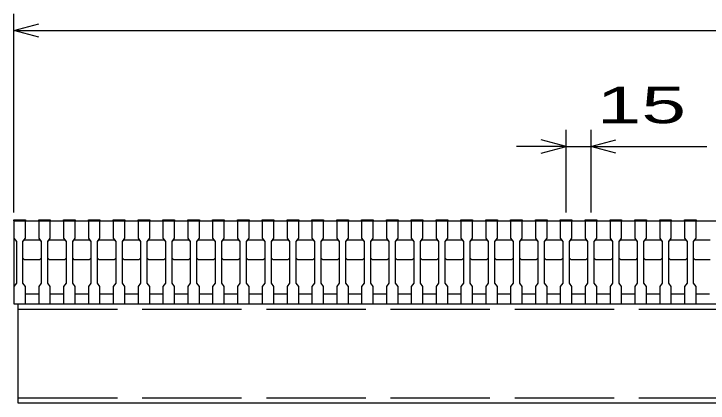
# Model space of a CAD drawing. Units: millimetres, scale not verified. Extents: x -1820 to 1731, y -1282 to 1054.
# Drawn here: x -1419 to -999.8, y -652.5 to -417.5 of the extents above; entities that cross this region are included whole.
import ezdxf
from ezdxf.enums import TextEntityAlignment as Align

# ---------------------------------------------------------------- set-up
doc = ezdxf.new("R2010")
doc.units = ezdxf.units.MM
doc.header["$LTSCALE"] = 10
doc.linetypes.add('DASHED', pattern=[7.5, 6, -1.5])
doc.layers.add('16', color=3, linetype='Continuous', lineweight=25)
doc.layers.add('22', color=4, linetype='Continuous', lineweight=25)
doc.styles.add('ベクトル', font='')
doc.styles.get('ベクトル').set_extended_font_data('ベクトル')

msp = doc.modelspace()

# ---------------------------------------------------------------- linework, layer by layer
at = {"layer": '16'}
for p, q in [((-1419, -542.5), (-1419, -541.8)), ((-1419, -541.8), (-1412, -541.8)), ((-1419, -542.5), (-1419, -553)), ((-1412, -542.5), (-1419, -542.5)), ((-1419, -542.5), (-1419, -586.5)), ((-1419, -542.5), (-424, -542.5)), ((-1412, -541.8), (-1412, -542.5)), ((-1412, -553), (-1412, -542.5)), ((-1404, -542.5), (-1404, -541.8)), ((-1404, -541.8), (-1397, -541.8)), ((-1404, -542.5), (-1404, -553)), ((-1397, -542.5), (-1404, -542.5)), ((-1397, -541.8), (-1397, -542.5)), ((-1397, -553), (-1397, -542.5)), ((-1389, -542.5), (-1389, -541.8)), ((-1389, -541.8), (-1382, -541.8)), ((-1389, -542.5), (-1389, -553)), ((-1382, -542.5), (-1389, -542.5)), ((-1382, -541.8), (-1382, -542.5)), ((-1382, -553), (-1382, -542.5)), ((-1374, -542.5), (-1374, -541.8)), ((-1374, -541.8), (-1367, -541.8)), ((-1374, -542.5), (-1374, -553)), ((-1367, -542.5), (-1374, -542.5)), ((-1367, -541.8), (-1367, -542.5)), ((-1367, -553), (-1367, -542.5)), ((-1359, -542.5), (-1359, -541.8)), ((-1359, -541.8), (-1352, -541.8)), ((-1359, -542.5), (-1359, -553)), ((-1352, -542.5), (-1359, -542.5)), ((-1352, -541.8), (-1352, -542.5)), ((-1352, -553), (-1352, -542.5)), ((-1344, -542.5), (-1344, -541.8)), ((-1344, -541.8), (-1337, -541.8)), ((-1344, -542.5), (-1344, -553)), ((-1337, -542.5), (-1344, -542.5)), ((-1337, -541.8), (-1337, -542.5)), ((-1337, -553), (-1337, -542.5)), ((-1329, -542.5), (-1329, -541.8)), ((-1329, -541.8), (-1322, -541.8)), ((-1329, -542.5), (-1329, -553)), ((-1322, -542.5), (-1329, -542.5)), ((-1322, -541.8), (-1322, -542.5)), ((-1322, -553), (-1322, -542.5)), ((-1314, -542.5), (-1314, -541.8)), ((-1314, -541.8), (-1307, -541.8)), ((-1314, -542.5), (-1314, -553)), ((-1307, -542.5), (-1314, -542.5)), ((-1307, -541.8), (-1307, -542.5)), ((-1307, -553), (-1307, -542.5)), ((-1299, -542.5), (-1299, -541.8)), ((-1299, -541.8), (-1292, -541.8)), ((-1299, -542.5), (-1299, -553)), ((-1292, -542.5), (-1299, -542.5)), ((-1292, -541.8), (-1292, -542.5)), ((-1292, -553), (-1292, -542.5)), ((-1284, -542.5), (-1284, -541.8)), ((-1284, -541.8), (-1277, -541.8)), ((-1284, -542.5), (-1284, -553)), ((-1277, -542.5), (-1284, -542.5)), ((-1277, -541.8), (-1277, -542.5)), ((-1277, -553), (-1277, -542.5)), ((-1269, -542.5), (-1269, -541.8)), ((-1269, -541.8), (-1262, -541.8)), ((-1269, -542.5), (-1269, -553)), ((-1262, -542.5), (-1269, -542.5)), ((-1262, -541.8), (-1262, -542.5)), ((-1262, -553), (-1262, -542.5)), ((-1254, -542.5), (-1254, -541.8)), ((-1254, -541.8), (-1247, -541.8)), ((-1254, -542.5), (-1254, -553)), ((-1247, -542.5), (-1254, -542.5)), ((-1247, -541.8), (-1247, -542.5)), ((-1247, -553), (-1247, -542.5)), ((-1239, -542.5), (-1239, -541.8)), ((-1239, -541.8), (-1232, -541.8)), ((-1239, -542.5), (-1239, -553)), ((-1232, -542.5), (-1239, -542.5)), ((-1232, -541.8), (-1232, -542.5)), ((-1232, -553), (-1232, -542.5)), ((-1224, -542.5), (-1224, -541.8)), ((-1224, -541.8), (-1217, -541.8)), ((-1224, -542.5), (-1224, -553)), ((-1217, -542.5), (-1224, -542.5)), ((-1217, -541.8), (-1217, -542.5)), ((-1217, -553), (-1217, -542.5)), ((-1209, -542.5), (-1209, -541.8)), ((-1209, -541.8), (-1202, -541.8)), ((-1209, -542.5), (-1209, -553)), ((-1202, -542.5), (-1209, -542.5)), ((-1202, -541.8), (-1202, -542.5)), ((-1202, -553), (-1202, -542.5)), ((-1194, -542.5), (-1194, -541.8)), ((-1194, -541.8), (-1187, -541.8)), ((-1194, -542.5), (-1194, -553)), ((-1187, -542.5), (-1194, -542.5)), ((-1187, -541.8), (-1187, -542.5)), ((-1187, -553), (-1187, -542.5)), ((-1179, -542.5), (-1179, -541.8)), ((-1179, -541.8), (-1172, -541.8)), ((-1179, -542.5), (-1179, -553)), ((-1172, -542.5), (-1179, -542.5)), ((-1172, -541.8), (-1172, -542.5)), ((-1172, -553), (-1172, -542.5)), ((-1164, -542.5), (-1164, -541.8)), ((-1164, -541.8), (-1157, -541.8)), ((-1164, -542.5), (-1164, -553)), ((-1157, -542.5), (-1164, -542.5)), ((-1157, -541.8), (-1157, -542.5)), ((-1157, -553), (-1157, -542.5)), ((-1149, -542.5), (-1149, -541.8)), ((-1149, -541.8), (-1142, -541.8)), ((-1149, -542.5), (-1149, -553)), ((-1142, -542.5), (-1149, -542.5)), ((-1142, -541.8), (-1142, -542.5)), ((-1142, -553), (-1142, -542.5)), ((-1134, -542.5), (-1134, -541.8)), ((-1134, -541.8), (-1127, -541.8)), ((-1134, -542.5), (-1134, -553)), ((-1127, -542.5), (-1134, -542.5)), ((-1127, -541.8), (-1127, -542.5)), ((-1127, -553), (-1127, -542.5)), ((-1119, -542.5), (-1119, -541.8)), ((-1119, -541.8), (-1112, -541.8)), ((-1119, -542.5), (-1119, -553)), ((-1112, -542.5), (-1119, -542.5)), ((-1112, -541.8), (-1112, -542.5)), ((-1112, -553), (-1112, -542.5)), ((-1104, -542.5), (-1104, -541.8)), ((-1104, -541.8), (-1097, -541.8)), ((-1104, -542.5), (-1104, -553)), ((-1097, -542.5), (-1104, -542.5)), ((-1097, -541.8), (-1097, -542.5)), ((-1097, -553), (-1097, -542.5)), ((-1089, -542.5), (-1089, -541.8)), ((-1089, -541.8), (-1082, -541.8)), ((-1089, -542.5), (-1089, -553)), ((-1082, -542.5), (-1089, -542.5)), ((-1082, -541.8), (-1082, -542.5)), ((-1082, -553), (-1082, -542.5)), ((-1074, -542.5), (-1074, -541.8)), ((-1074, -541.8), (-1067, -541.8)), ((-1074, -542.5), (-1074, -553)), ((-1067, -542.5), (-1074, -542.5)), ((-1067, -541.8), (-1067, -542.5)), ((-1067, -553), (-1067, -542.5)), ((-1059, -542.5), (-1059, -541.8)), ((-1059, -541.8), (-1052, -541.8)), ((-1059, -542.5), (-1059, -553)), ((-1052, -542.5), (-1059, -542.5)), ((-1052, -541.8), (-1052, -542.5)), ((-1052, -553), (-1052, -542.5)), ((-1044, -542.5), (-1044, -541.8)), ((-1044, -541.8), (-1037, -541.8)), ((-1044, -542.5), (-1044, -553)), ((-1037, -542.5), (-1044, -542.5)), ((-1037, -541.8), (-1037, -542.5)), ((-1037, -553), (-1037, -542.5)), ((-1029, -542.5), (-1029, -541.8)), ((-1029, -541.8), (-1022, -541.8)), ((-1029, -542.5), (-1029, -553)), ((-1022, -542.5), (-1029, -542.5)), ((-1022, -541.8), (-1022, -542.5)), ((-1022, -553), (-1022, -542.5)), ((-1014, -542.5), (-1014, -541.8)), ((-1014, -541.8), (-1007, -541.8)), ((-1014, -542.5), (-1014, -553)), ((-1007, -542.5), (-1014, -542.5)), ((-1007, -541.8), (-1007, -542.5)), ((-1007, -553), (-1007, -542.5)), ((-1419, -553), (-1417.5, -555)), ((-1413.5, -555), (-1412, -553)), ((-1404, -553), (-1402.5, -555)), ((-1398.5, -555), (-1397, -553)), ((-1389, -553), (-1387.5, -555)), ((-1383.5, -555), (-1382, -553)), ((-1374, -553), (-1372.5, -555)), ((-1368.5, -555), (-1367, -553)), ((-1359, -553), (-1357.5, -555)), ((-1353.5, -555), (-1352, -553)), ((-1344, -553), (-1342.5, -555)), ((-1338.5, -555), (-1337, -553)), ((-1329, -553), (-1327.5, -555)), ((-1323.5, -555), (-1322, -553)), ((-1314, -553), (-1312.5, -555)), ((-1308.5, -555), (-1307, -553)), ((-1299, -553), (-1297.5, -555)), ((-1293.5, -555), (-1292, -553)), ((-1284, -553), (-1282.5, -555)), ((-1278.5, -555), (-1277, -553)), ((-1269, -553), (-1267.5, -555)), ((-1263.5, -555), (-1262, -553)), ((-1254, -553), (-1252.5, -555)), ((-1248.5, -555), (-1247, -553)), ((-1239, -553), (-1237.5, -555)), ((-1233.5, -555), (-1232, -553)), ((-1224, -553), (-1222.5, -555)), ((-1218.5, -555), (-1217, -553)), ((-1209, -553), (-1207.5, -555)), ((-1203.5, -555), (-1202, -553)), ((-1194, -553), (-1192.5, -555)), ((-1188.5, -555), (-1187, -553)), ((-1179, -553), (-1177.5, -555)), ((-1173.5, -555), (-1172, -553)), ((-1164, -553), (-1162.5, -555)), ((-1158.5, -555), (-1157, -553)), ((-1149, -553), (-1147.5, -555)), ((-1143.5, -555), (-1142, -553)), ((-1134, -553), (-1132.5, -555)), ((-1128.5, -555), (-1127, -553)), ((-1119, -553), (-1117.5, -555)), ((-1113.5, -555), (-1112, -553)), ((-1104, -553), (-1102.5, -555)), ((-1098.5, -555), (-1097, -553)), ((-1089, -553), (-1087.5, -555)), ((-1083.5, -555), (-1082, -553)), ((-1074, -553), (-1072.5, -555)), ((-1068.5, -555), (-1067, -553)), ((-1059, -553), (-1057.5, -555)), ((-1053.5, -555), (-1052, -553)), ((-1044, -553), (-1042.5, -555)), ((-1038.5, -555), (-1037, -553)), ((-1029, -553), (-1027.5, -555)), ((-1023.5, -555), (-1022, -553)), ((-1014, -553), (-1012.5, -555)), ((-1008.5, -555), (-1007, -553)), ((-1417.5, -555), (-1417.5, -580)), ((-1413.5, -555), (-1412.5, -554)), ((-1413.5, -580), (-1413.5, -555)), ((-1412.5, -554), (-1403.5, -554)), ((-1403.5, -554), (-1402.5, -555)), ((-1402.5, -555), (-1402.5, -580)), ((-1398.5, -555), (-1397.5, -554)), ((-1398.5, -580), (-1398.5, -555)), ((-1397.5, -554), (-1388.5, -554)), ((-1388.5, -554), (-1387.5, -555)), ((-1387.5, -555), (-1387.5, -580)), ((-1383.5, -555), (-1382.5, -554)), ((-1383.5, -580), (-1383.5, -555)), ((-1382.5, -554), (-1373.5, -554)), ((-1373.5, -554), (-1372.5, -555)), ((-1372.5, -555), (-1372.5, -580)), ((-1368.5, -555), (-1367.5, -554)), ((-1368.5, -580), (-1368.5, -555)), ((-1367.5, -554), (-1358.5, -554)), ((-1358.5, -554), (-1357.5, -555)), ((-1357.5, -555), (-1357.5, -580)), ((-1353.5, -555), (-1352.5, -554)), ((-1353.5, -580), (-1353.5, -555)), ((-1352.5, -554), (-1343.5, -554)), ((-1343.5, -554), (-1342.5, -555)), ((-1342.5, -555), (-1342.5, -580)), ((-1338.5, -555), (-1337.5, -554)), ((-1338.5, -580), (-1338.5, -555)), ((-1337.5, -554), (-1328.5, -554)), ((-1328.5, -554), (-1327.5, -555)), ((-1327.5, -555), (-1327.5, -580)), ((-1323.5, -555), (-1322.5, -554)), ((-1323.5, -580), (-1323.5, -555)), ((-1322.5, -554), (-1313.5, -554)), ((-1313.5, -554), (-1312.5, -555)), ((-1312.5, -555), (-1312.5, -580)), ((-1308.5, -555), (-1307.5, -554)), ((-1308.5, -580), (-1308.5, -555)), ((-1307.5, -554), (-1298.5, -554)), ((-1298.5, -554), (-1297.5, -555)), ((-1297.5, -555), (-1297.5, -580)), ((-1293.5, -555), (-1292.5, -554)), ((-1293.5, -580), (-1293.5, -555)), ((-1292.5, -554), (-1283.5, -554)), ((-1283.5, -554), (-1282.5, -555)), ((-1282.5, -555), (-1282.5, -580)), ((-1278.5, -555), (-1277.5, -554)), ((-1278.5, -580), (-1278.5, -555)), ((-1277.5, -554), (-1268.5, -554)), ((-1268.5, -554), (-1267.5, -555)), ((-1267.5, -555), (-1267.5, -580)), ((-1263.5, -555), (-1262.5, -554)), ((-1263.5, -580), (-1263.5, -555)), ((-1262.5, -554), (-1253.5, -554)), ((-1253.5, -554), (-1252.5, -555)), ((-1252.5, -555), (-1252.5, -580)), ((-1248.5, -555), (-1247.5, -554)), ((-1248.5, -580), (-1248.5, -555)), ((-1247.5, -554), (-1238.5, -554)), ((-1238.5, -554), (-1237.5, -555)), ((-1237.5, -555), (-1237.5, -580)), ((-1233.5, -555), (-1232.5, -554)), ((-1233.5, -580), (-1233.5, -555)), ((-1232.5, -554), (-1223.5, -554)), ((-1223.5, -554), (-1222.5, -555)), ((-1222.5, -555), (-1222.5, -580)), ((-1218.5, -555), (-1217.5, -554)), ((-1218.5, -580), (-1218.5, -555)), ((-1217.5, -554), (-1208.5, -554)), ((-1208.5, -554), (-1207.5, -555)), ((-1207.5, -555), (-1207.5, -580)), ((-1203.5, -555), (-1202.5, -554)), ((-1203.5, -580), (-1203.5, -555)), ((-1202.5, -554), (-1193.5, -554)), ((-1193.5, -554), (-1192.5, -555)), ((-1192.5, -555), (-1192.5, -580)), ((-1188.5, -555), (-1187.5, -554)), ((-1188.5, -580), (-1188.5, -555)), ((-1187.5, -554), (-1178.5, -554)), ((-1178.5, -554), (-1177.5, -555)), ((-1177.5, -555), (-1177.5, -580)), ((-1173.5, -555), (-1172.5, -554)), ((-1173.5, -580), (-1173.5, -555)), ((-1172.5, -554), (-1163.5, -554)), ((-1163.5, -554), (-1162.5, -555)), ((-1162.5, -555), (-1162.5, -580)), ((-1158.5, -555), (-1157.5, -554)), ((-1158.5, -580), (-1158.5, -555)), ((-1157.5, -554), (-1148.5, -554)), ((-1148.5, -554), (-1147.5, -555)), ((-1147.5, -555), (-1147.5, -580)), ((-1143.5, -555), (-1142.5, -554)), ((-1143.5, -580), (-1143.5, -555)), ((-1142.5, -554), (-1133.5, -554)), ((-1133.5, -554), (-1132.5, -555)), ((-1132.5, -555), (-1132.5, -580)), ((-1128.5, -555), (-1127.5, -554)), ((-1128.5, -580), (-1128.5, -555)), ((-1127.5, -554), (-1118.5, -554)), ((-1118.5, -554), (-1117.5, -555)), ((-1117.5, -555), (-1117.5, -580)), ((-1113.5, -555), (-1112.5, -554)), ((-1113.5, -580), (-1113.5, -555)), ((-1112.5, -554), (-1103.5, -554)), ((-1103.5, -554), (-1102.5, -555)), ((-1102.5, -555), (-1102.5, -580)), ((-1098.5, -555), (-1097.5, -554)), ((-1098.5, -580), (-1098.5, -555)), ((-1097.5, -554), (-1088.5, -554)), ((-1088.5, -554), (-1087.5, -555)), ((-1087.5, -555), (-1087.5, -580)), ((-1083.5, -555), (-1082.5, -554)), ((-1083.5, -580), (-1083.5, -555)), ((-1082.5, -554), (-1073.5, -554)), ((-1073.5, -554), (-1072.5, -555)), ((-1072.5, -555), (-1072.5, -580)), ((-1068.5, -555), (-1067.5, -554)), ((-1068.5, -580), (-1068.5, -555)), ((-1067.5, -554), (-1058.5, -554)), ((-1058.5, -554), (-1057.5, -555)), ((-1057.5, -555), (-1057.5, -580)), ((-1053.5, -555), (-1052.5, -554)), ((-1053.5, -580), (-1053.5, -555)), ((-1052.5, -554), (-1043.5, -554)), ((-1043.5, -554), (-1042.5, -555)), ((-1042.5, -555), (-1042.5, -580)), ((-1038.5, -555), (-1037.5, -554)), ((-1038.5, -580), (-1038.5, -555)), ((-1037.5, -554), (-1028.5, -554)), ((-1028.5, -554), (-1027.5, -555)), ((-1027.5, -555), (-1027.5, -580)), ((-1023.5, -555), (-1022.5, -554)), ((-1023.5, -580), (-1023.5, -555)), ((-1022.5, -554), (-1013.5, -554)), ((-1013.5, -554), (-1012.5, -555)), ((-1012.5, -555), (-1012.5, -580)), ((-1008.5, -555), (-1007.5, -554)), ((-1008.5, -580), (-1008.5, -555)), ((-1007.5, -554), (-998.5, -554)), ((-1412.5, -566), (-1413.5, -565)), ((-1402.5, -565), (-1403.5, -566)), ((-1397.5, -566), (-1398.5, -565)), ((-1387.5, -565), (-1388.5, -566)), ((-1382.5, -566), (-1383.5, -565)), ((-1372.5, -565), (-1373.5, -566)), ((-1367.5, -566), (-1368.5, -565)), ((-1357.5, -565), (-1358.5, -566)), ((-1352.5, -566), (-1353.5, -565)), ((-1342.5, -565), (-1343.5, -566)), ((-1337.5, -566), (-1338.5, -565)), ((-1327.5, -565), (-1328.5, -566)), ((-1322.5, -566), (-1323.5, -565)), ((-1312.5, -565), (-1313.5, -566)), ((-1307.5, -566), (-1308.5, -565)), ((-1297.5, -565), (-1298.5, -566)), ((-1292.5, -566), (-1293.5, -565)), ((-1282.5, -565), (-1283.5, -566)), ((-1277.5, -566), (-1278.5, -565)), ((-1267.5, -565), (-1268.5, -566)), ((-1262.5, -566), (-1263.5, -565)), ((-1252.5, -565), (-1253.5, -566)), ((-1247.5, -566), (-1248.5, -565)), ((-1237.5, -565), (-1238.5, -566)), ((-1232.5, -566), (-1233.5, -565)), ((-1222.5, -565), (-1223.5, -566)), ((-1217.5, -566), (-1218.5, -565)), ((-1207.5, -565), (-1208.5, -566)), ((-1202.5, -566), (-1203.5, -565)), ((-1192.5, -565), (-1193.5, -566)), ((-1187.5, -566), (-1188.5, -565)), ((-1177.5, -565), (-1178.5, -566)), ((-1172.5, -566), (-1173.5, -565)), ((-1162.5, -565), (-1163.5, -566)), ((-1157.5, -566), (-1158.5, -565)), ((-1147.5, -565), (-1148.5, -566)), ((-1142.5, -566), (-1143.5, -565)), ((-1132.5, -565), (-1133.5, -566)), ((-1127.5, -566), (-1128.5, -565)), ((-1117.5, -565), (-1118.5, -566)), ((-1112.5, -566), (-1113.5, -565)), ((-1102.5, -565), (-1103.5, -566)), ((-1097.5, -566), (-1098.5, -565)), ((-1087.5, -565), (-1088.5, -566)), ((-1082.5, -566), (-1083.5, -565)), ((-1072.5, -565), (-1073.5, -566)), ((-1067.5, -566), (-1068.5, -565)), ((-1057.5, -565), (-1058.5, -566)), ((-1052.5, -566), (-1053.5, -565)), ((-1042.5, -565), (-1043.5, -566)), ((-1037.5, -566), (-1038.5, -565)), ((-1027.5, -565), (-1028.5, -566)), ((-1022.5, -566), (-1023.5, -565)), ((-1012.5, -565), (-1013.5, -566)), ((-1007.5, -566), (-1008.5, -565)), ((-1403.5, -566), (-1412.5, -566)), ((-1388.5, -566), (-1397.5, -566)), ((-1373.5, -566), (-1382.5, -566)), ((-1358.5, -566), (-1367.5, -566)), ((-1343.5, -566), (-1352.5, -566)), ((-1328.5, -566), (-1337.5, -566)), ((-1313.5, -566), (-1322.5, -566)), ((-1298.5, -566), (-1307.5, -566)), ((-1283.5, -566), (-1292.5, -566)), ((-1268.5, -566), (-1277.5, -566)), ((-1253.5, -566), (-1262.5, -566)), ((-1238.5, -566), (-1247.5, -566)), ((-1223.5, -566), (-1232.5, -566)), ((-1208.5, -566), (-1217.5, -566)), ((-1193.5, -566), (-1202.5, -566)), ((-1178.5, -566), (-1187.5, -566)), ((-1163.5, -566), (-1172.5, -566)), ((-1148.5, -566), (-1157.5, -566)), ((-1133.5, -566), (-1142.5, -566)), ((-1118.5, -566), (-1127.5, -566)), ((-1103.5, -566), (-1112.5, -566)), ((-1088.5, -566), (-1097.5, -566)), ((-1073.5, -566), (-1082.5, -566)), ((-1058.5, -566), (-1067.5, -566)), ((-1043.5, -566), (-1052.5, -566)), ((-1028.5, -566), (-1037.5, -566)), ((-1013.5, -566), (-1022.5, -566)), ((-998.5, -566), (-1007.5, -566)), ((-1417.5, -580), (-1419, -582)), ((-1419, -582), (-1419, -592.5)), ((-1412, -582), (-1413.5, -580)), ((-1412, -592.5), (-1412, -582)), ((-1402.5, -580), (-1404, -582)), ((-1404, -582), (-1404, -592.5)), ((-1397, -582), (-1398.5, -580)), ((-1397, -592.5), (-1397, -582)), ((-1387.5, -580), (-1389, -582)), ((-1389, -582), (-1389, -592.5)), ((-1382, -582), (-1383.5, -580)), ((-1382, -592.5), (-1382, -582)), ((-1372.5, -580), (-1374, -582)), ((-1374, -582), (-1374, -592.5)), ((-1367, -582), (-1368.5, -580)), ((-1367, -592.5), (-1367, -582)), ((-1357.5, -580), (-1359, -582)), ((-1359, -582), (-1359, -592.5)), ((-1352, -582), (-1353.5, -580)), ((-1352, -592.5), (-1352, -582)), ((-1342.5, -580), (-1344, -582)), ((-1344, -582), (-1344, -592.5)), ((-1337, -582), (-1338.5, -580)), ((-1337, -592.5), (-1337, -582)), ((-1327.5, -580), (-1329, -582)), ((-1329, -582), (-1329, -592.5)), ((-1322, -582), (-1323.5, -580)), ((-1322, -592.5), (-1322, -582)), ((-1312.5, -580), (-1314, -582)), ((-1314, -582), (-1314, -592.5)), ((-1307, -582), (-1308.5, -580)), ((-1307, -592.5), (-1307, -582)), ((-1297.5, -580), (-1299, -582)), ((-1299, -582), (-1299, -592.5)), ((-1292, -582), (-1293.5, -580)), ((-1292, -592.5), (-1292, -582)), ((-1282.5, -580), (-1284, -582)), ((-1284, -582), (-1284, -592.5)), ((-1277, -582), (-1278.5, -580)), ((-1277, -592.5), (-1277, -582)), ((-1267.5, -580), (-1269, -582)), ((-1269, -582), (-1269, -592.5)), ((-1262, -582), (-1263.5, -580)), ((-1262, -592.5), (-1262, -582)), ((-1252.5, -580), (-1254, -582)), ((-1254, -582), (-1254, -592.5)), ((-1247, -582), (-1248.5, -580)), ((-1247, -592.5), (-1247, -582)), ((-1237.5, -580), (-1239, -582)), ((-1239, -582), (-1239, -592.5)), ((-1232, -582), (-1233.5, -580)), ((-1232, -592.5), (-1232, -582)), ((-1222.5, -580), (-1224, -582)), ((-1224, -582), (-1224, -592.5)), ((-1217, -582), (-1218.5, -580)), ((-1217, -592.5), (-1217, -582)), ((-1207.5, -580), (-1209, -582)), ((-1209, -582), (-1209, -592.5)), ((-1202, -582), (-1203.5, -580)), ((-1202, -592.5), (-1202, -582)), ((-1192.5, -580), (-1194, -582)), ((-1194, -582), (-1194, -592.5)), ((-1187, -582), (-1188.5, -580)), ((-1187, -592.5), (-1187, -582)), ((-1177.5, -580), (-1179, -582)), ((-1179, -582), (-1179, -592.5)), ((-1172, -582), (-1173.5, -580)), ((-1172, -592.5), (-1172, -582)), ((-1162.5, -580), (-1164, -582)), ((-1164, -582), (-1164, -592.5)), ((-1157, -582), (-1158.5, -580)), ((-1157, -592.5), (-1157, -582)), ((-1147.5, -580), (-1149, -582)), ((-1149, -582), (-1149, -592.5)), ((-1142, -582), (-1143.5, -580)), ((-1142, -592.5), (-1142, -582)), ((-1132.5, -580), (-1134, -582)), ((-1134, -582), (-1134, -592.5)), ((-1127, -582), (-1128.5, -580)), ((-1127, -592.5), (-1127, -582)), ((-1117.5, -580), (-1119, -582)), ((-1119, -582), (-1119, -592.5)), ((-1112, -582), (-1113.5, -580)), ((-1112, -592.5), (-1112, -582)), ((-1102.5, -580), (-1104, -582)), ((-1104, -582), (-1104, -592.5)), ((-1097, -582), (-1098.5, -580)), ((-1097, -592.5), (-1097, -582)), ((-1087.5, -580), (-1089, -582)), ((-1089, -582), (-1089, -592.5)), ((-1082, -582), (-1083.5, -580)), ((-1082, -592.5), (-1082, -582)), ((-1072.5, -580), (-1074, -582)), ((-1074, -582), (-1074, -592.5)), ((-1067, -582), (-1068.5, -580)), ((-1067, -592.5), (-1067, -582)), ((-1057.5, -580), (-1059, -582)), ((-1059, -582), (-1059, -592.5)), ((-1052, -582), (-1053.5, -580)), ((-1052, -592.5), (-1052, -582)), ((-1042.5, -580), (-1044, -582)), ((-1044, -582), (-1044, -592.5)), ((-1037, -582), (-1038.5, -580)), ((-1037, -592.5), (-1037, -582)), ((-1027.5, -580), (-1029, -582)), ((-1029, -582), (-1029, -592.5)), ((-1022, -582), (-1023.5, -580)), ((-1022, -592.5), (-1022, -582)), ((-1012.5, -580), (-1014, -582)), ((-1014, -582), (-1014, -592.5)), ((-1007, -582), (-1008.5, -580)), ((-1007, -592.5), (-1007, -582)), ((-1412, -586.5), (-1404, -586.5)), ((-1397, -586.5), (-1389, -586.5)), ((-1382, -586.5), (-1374, -586.5)), ((-1367, -586.5), (-1359, -586.5)), ((-1352, -586.5), (-1344, -586.5)), ((-1337, -586.5), (-1329, -586.5)), ((-1322, -586.5), (-1314, -586.5)), ((-1307, -586.5), (-1299, -586.5)), ((-1292, -586.5), (-1284, -586.5)), ((-1277, -586.5), (-1269, -586.5)), ((-1262, -586.5), (-1254, -586.5)), ((-1247, -586.5), (-1239, -586.5)), ((-1232, -586.5), (-1224, -586.5)), ((-1217, -586.5), (-1209, -586.5)), ((-1202, -586.5), (-1194, -586.5)), ((-1187, -586.5), (-1179, -586.5)), ((-1172, -586.5), (-1164, -586.5)), ((-1157, -586.5), (-1149, -586.5)), ((-1142, -586.5), (-1134, -586.5)), ((-1127, -586.5), (-1119, -586.5)), ((-1112, -586.5), (-1104, -586.5)), ((-1097, -586.5), (-1089, -586.5)), ((-1082, -586.5), (-1074, -586.5)), ((-1067, -586.5), (-1059, -586.5)), ((-1052, -586.5), (-1044, -586.5)), ((-1037, -586.5), (-1029, -586.5)), ((-1022, -586.5), (-1014, -586.5)), ((-1007, -586.5), (-999, -586.5)), ((-1419, -592.5), (-1412, -592.5)), ((-1416.5, -592.5), (-426.5, -592.5)), ((-1416.5, -652.5), (-1416.5, -592.5)), ((-1404, -592.5), (-1397, -592.5)), ((-1389, -592.5), (-1382, -592.5)), ((-1374, -592.5), (-1367, -592.5)), ((-1359, -592.5), (-1352, -592.5)), ((-1344, -592.5), (-1337, -592.5)), ((-1329, -592.5), (-1322, -592.5)), ((-1314, -592.5), (-1307, -592.5)), ((-1299, -592.5), (-1292, -592.5)), ((-1284, -592.5), (-1277, -592.5)), ((-1269, -592.5), (-1262, -592.5)), ((-1254, -592.5), (-1247, -592.5)), ((-1239, -592.5), (-1232, -592.5)), ((-1224, -592.5), (-1217, -592.5)), ((-1209, -592.5), (-1202, -592.5)), ((-1194, -592.5), (-1187, -592.5)), ((-1179, -592.5), (-1172, -592.5)), ((-1164, -592.5), (-1157, -592.5)), ((-1149, -592.5), (-1142, -592.5)), ((-1134, -592.5), (-1127, -592.5)), ((-1119, -592.5), (-1112, -592.5)), ((-1104, -592.5), (-1097, -592.5)), ((-1089, -592.5), (-1082, -592.5)), ((-1074, -592.5), (-1067, -592.5)), ((-1059, -592.5), (-1052, -592.5)), ((-1044, -592.5), (-1037, -592.5)), ((-1029, -592.5), (-1022, -592.5)), ((-1014, -592.5), (-1007, -592.5)), ((-426.5, -652.5), (-1416.5, -652.5))]:
    msp.add_line(p, q, dxfattribs=at)
at = {"layer": '16', "linetype": 'DASHED'}
for p, q in [((-1416.5, -595.7), (-426.5, -595.7)), ((-1416.5, -649.3), (-426.5, -649.3))]:
    msp.add_line(p, q, dxfattribs=at)
at = {"layer": '22'}
for p, q in [((-1419, -537.5), (-1419, -417.5)), ((-1419, -427.5), (-1404, -423.5)), ((-1404, -431.5), (-1419, -427.5)), ((-1419, -427.5), (-424, -427.5)), ((-1085.5, -537.5), (-1085.5, -487.5)), ((-1070.5, -487.5), (-1070.5, -537.5)), ((-1085.5, -497.5), (-1100.5, -493.5)), ((-1070.5, -497.5), (-1055.5, -493.5)), ((-1085.5, -497.5), (-1115.5, -497.5)), ((-1100.5, -501.5), (-1085.5, -497.5)), ((-1085.5, -497.5), (-1070.5, -497.5)), ((-1055.5, -501.5), (-1070.5, -497.5)), ((-1070.5, -497.5), (-1000.5, -497.5))]:
    msp.add_line(p, q, dxfattribs=at)

# ---------------------------------------------------------------- texts
at = {"layer": '22', "color": 2, "style": 'ベクトル', "width": 1.65}
msp.add_text(' 15 ', height=21.99, dxfattribs=at).set_placement((-1080.5, -472.5), align=Align.MIDDLE_LEFT)

doc.saveas('drawing.dxf')
